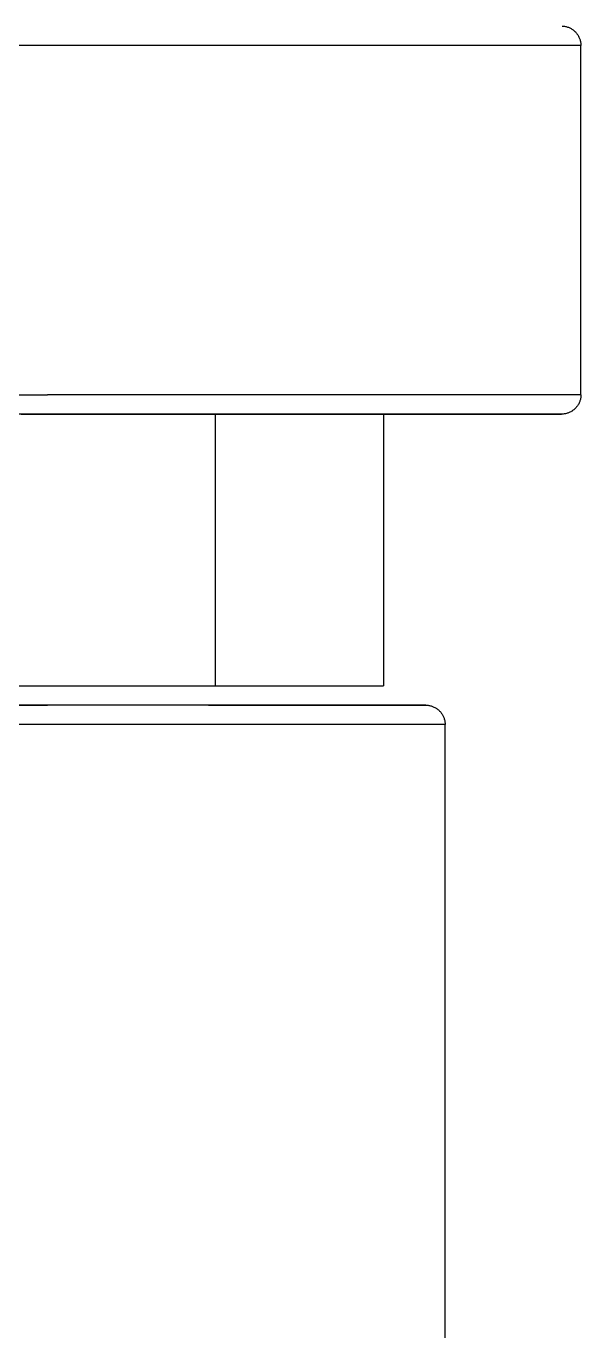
# Model space of a CAD drawing. Header units: millimetres. Extents: x 173236 to 801264, y -94969 to 615039.
# Drawn here: x 643191.4 to 643220, y 171586 to 171653.3 of the extents above; entities that cross this region are included whole.
import ezdxf

# ---------------------------------------------------------------- set-up
doc = ezdxf.new("R2010")
doc.units = ezdxf.units.MM
doc.header["$MEASUREMENT"] = 0
doc.layers.add('VOX-A-ELEV-1-NEAR', color=130, linetype='Continuous')
doc.layers.add('VOX-I- FURN-LAYOUT', color=93, linetype='Continuous')

# ---------------------------------------------------------------- blocks, each defined once
blk = doc.blocks.new('Shower_columns_15486 - Xref_5A9743C00 - Torture_dwg_J_VALVE RIGHT-1495423-First Floor')
for p, q in [((0, -0.0394), (-1.0827, -0.0394)), ((1.0827, -0.0394), (0, -0.0394)), ((1.0827, -0.748), (1.0827, -0.0394)), ((-1.0827, -0.748), (0, -0.748)), ((1.0827, -0.748), (0, -0.748)), ((0, -0.7874), (-0.9922, -0.7874)), ((0.3008, -0.7874), (-0.3066, -0.7874)), ((1.0433, -0.7874), (0, -0.7874)), ((0.341, -1.3386), (0.341, -0.7874)), ((0.6819, -0.7874), (0.5378, -0.7874)), ((0.6819, -0.7874), (0.6819, -1.3386)), ((1.0433, -0.7874), (0.7061, -0.7874)), ((-0.341, -1.3386), (0.341, -1.3386)), ((0.341, -1.3386), (0.6819, -1.3386)), ((-0.7677, -1.378), (0, -1.378)), ((0.3937, -1.378), (-0.3937, -1.378)), ((0.7677, -1.378), (0, -1.378)), ((0.7677, -1.378), (0.3156, -1.378)), ((0.3937, -1.378), (0.3383, -1.378)), ((0, -1.4173), (-0.8071, -1.4173)), ((0.8071, -1.4173), (0, -1.4173)), ((0.8071, -3.3071), (0.8071, -1.4173))]:
    blk.add_line(p, q)
at = {"flags": 128}
for points in [[(1.0449, 0), (1.0465, -0.0001), (1.048, -0.0003), (1.0496, -0.0005), (1.0511, -0.0008), (1.0527, -0.0011), (1.0542, -0.0015), (1.0557, -0.002), (1.0572, -0.0025), (1.0586, -0.0031), (1.0601, -0.0037), (1.0615, -0.0044), (1.0629, -0.0052), (1.0642, -0.006), (1.0655, -0.0069), (1.0668, -0.0078), (1.0681, -0.0088), (1.0693, -0.0098), (1.0704, -0.0108), (1.0715, -0.0119), (1.0726, -0.0131), (1.0737, -0.0143), (1.0746, -0.0155), (1.0756, -0.0168), (1.0764, -0.0181), (1.0773, -0.0194), (1.078, -0.0208), (1.0787, -0.0222), (1.0794, -0.0236), (1.08, -0.0251), (1.0805, -0.0266), (1.081, -0.0281), (1.0814, -0.0296), (1.0818, -0.0311), (1.0821, -0.0327), (1.0823, -0.0342), (1.0825, -0.0358), (1.0826, -0.0374), (1.0827, -0.0389), (1.0827, -0.0394)], [(1.0827, -0.748), (1.0826, -0.7496), (1.0826, -0.7512), (1.0824, -0.7527), (1.0822, -0.7543), (1.0819, -0.7559), (1.0815, -0.7574), (1.0811, -0.7589), (1.0807, -0.7604), (1.0802, -0.7619), (1.0796, -0.7634), (1.0789, -0.7648), (1.0782, -0.7662), (1.0775, -0.7676), (1.0767, -0.7689), (1.0758, -0.7703), (1.0749, -0.7715), (1.0739, -0.7728), (1.0729, -0.774), (1.0718, -0.7752), (1.0707, -0.7763), (1.0696, -0.7773), (1.0684, -0.7784), (1.0672, -0.7794), (1.0659, -0.7803), (1.0646, -0.7812), (1.0632, -0.782), (1.0619, -0.7828), (1.0605, -0.7835), (1.059, -0.7841), (1.0576, -0.7847), (1.0561, -0.7853), (1.0546, -0.7857), (1.0531, -0.7862), (1.0515, -0.7865), (1.05, -0.7868), (1.0484, -0.7871), (1.0469, -0.7872), (1.0453, -0.7874), (1.0437, -0.7874), (1.0433, -0.7874)], [(-0.053, -0.7874), (-0.0113, -0.7874), (0, -0.7874)], [(0, -0.7874), (0.0417, -0.7874), (0.0834, -0.7874), (0.1249, -0.7874), (0.1662, -0.7874), (0.2073, -0.7874), (0.248, -0.7874), (0.2883, -0.7874), (0.3282, -0.7874), (0.3675, -0.7874), (0.4063, -0.7874), (0.4444, -0.7874), (0.4818, -0.7874), (0.5184, -0.7874), (0.5542, -0.7874), (0.5891, -0.7874), (0.6231, -0.7874), (0.656, -0.7874), (0.6879, -0.7874), (0.7188, -0.7874), (0.7484, -0.7874), (0.7769, -0.7874), (0.8041, -0.7874), (0.8301, -0.7874), (0.8547, -0.7874), (0.8779, -0.7874), (0.8998, -0.7874), (0.9202, -0.7874), (0.9391, -0.7874), (0.9565, -0.7874), (0.9724, -0.7874), (0.9867, -0.7874), (0.9995, -0.7874), (1.0107, -0.7874), (1.0202, -0.7874), (1.0281, -0.7874), (1.0344, -0.7874), (1.039, -0.7874), (1.042, -0.7874), (1.0432, -0.7874)], [(1.0433, -0.7874), (1.0425, -0.7874), (1.04, -0.7874), (1.0358, -0.7874), (1.03, -0.7874), (1.0225, -0.7874), (1.0134, -0.7874), (1.0027, -0.7874), (0.9903, -0.7874), (0.9764, -0.7874), (0.9609, -0.7874), (0.9439, -0.7874), (0.9254, -0.7874), (0.9054, -0.7874), (0.8839, -0.7874), (0.8611, -0.7874), (0.8368, -0.7874), (0.8112, -0.7874), (0.7844, -0.7874), (0.7562, -0.7874), (0.7269, -0.7874), (0.6964, -0.7874)], [(0, -1.378), (-0.0307, -1.378), (-0.0614, -1.378)], [(0.7677, -1.378), (0.7671, -1.378), (0.7653, -1.378), (0.7622, -1.378), (0.7579, -1.378), (0.7524, -1.378), (0.7457, -1.378), (0.7378, -1.378), (0.7287, -1.378), (0.7185, -1.378), (0.7071, -1.378), (0.6946, -1.378), (0.681, -1.378), (0.6662, -1.378), (0.6505, -1.378), (0.6336, -1.378), (0.6158, -1.378), (0.597, -1.378), (0.5772, -1.378), (0.5565, -1.378), (0.5349, -1.378), (0.5124, -1.378), (0.4892, -1.378), (0.4651, -1.378), (0.4403, -1.378), (0.4148, -1.378), (0.3886, -1.378), (0.3618, -1.378), (0.3345, -1.378), (0.3066, -1.378), (0.2782, -1.378), (0.2494, -1.378), (0.2201, -1.378), (0.1905, -1.378), (0.1606, -1.378), (0.1305, -1.378), (0.1001, -1.378), (0.0696, -1.378), (0.039, -1.378), (0.0083, -1.378), (0, -1.378)], [(0.327, -1.378), (0.3545, -1.378), (0.3815, -1.378), (0.4078, -1.378), (0.4335, -1.378), (0.4585, -1.378), (0.4827, -1.378), (0.5062, -1.378), (0.5289, -1.378), (0.5507, -1.378), (0.5717, -1.378), (0.5917, -1.378), (0.6108, -1.378), (0.6289, -1.378), (0.646, -1.378), (0.6621, -1.378), (0.6771, -1.378), (0.691, -1.378), (0.7038, -1.378), (0.7155, -1.378), (0.7261, -1.378), (0.7355, -1.378), (0.7437, -1.378), (0.7507, -1.378), (0.7565, -1.378), (0.7612, -1.378), (0.7646, -1.378), (0.7667, -1.378), (0.7677, -1.378)], [(0.7677, -1.378), (0.7693, -1.378), (0.7709, -1.3781), (0.7724, -1.3782), (0.774, -1.3785), (0.7755, -1.3787), (0.7771, -1.3791), (0.7786, -1.3795), (0.7801, -1.38), (0.7816, -1.3805), (0.783, -1.3811), (0.7845, -1.3817), (0.7859, -1.3824), (0.7873, -1.3832), (0.7886, -1.384), (0.7899, -1.3848), (0.7912, -1.3857), (0.7925, -1.3867), (0.7937, -1.3877), (0.7948, -1.3888), (0.796, -1.3899), (0.797, -1.391), (0.7981, -1.3922), (0.799, -1.3935), (0.8, -1.3947), (0.8008, -1.3961), (0.8017, -1.3974), (0.8024, -1.3988), (0.8032, -1.4002), (0.8038, -1.4016), (0.8044, -1.4031), (0.805, -1.4045), (0.8054, -1.406), (0.8059, -1.4076), (0.8062, -1.4091), (0.8065, -1.4106), (0.8068, -1.4122), (0.8069, -1.4138), (0.807, -1.4153), (0.8071, -1.4169), (0.8071, -1.4173)]]:
    blk.add_lwpolyline(points, dxfattribs=at)
blk = doc.blocks.new('Shower_columns_15486 - Xref_5A9743C00 - Torture_dwg-1495417-First Floor')
blk.add_blockref('Shower_columns_15486 - Xref_5A9743C00 - Torture_dwg_J_VALVE RIGHT-1495423-First Floor', (2.9528, 0))
blk = doc.blocks.new('SHOWER')
at = {"layer": 'VOX-I- FURN-LAYOUT', "xscale": 25.4, "yscale": 25.4, "zscale": 25.4, "rotation": 180}
blk.add_blockref('Shower_columns_15486 - Xref_5A9743C00 - Torture_dwg-1495417-First Floor', (1023036.953, 208705.962), dxfattribs=at)
blk = doc.blocks.new('1ST FLOOR FURNITURE')
at = {"rotation": 180}
blk.add_blockref('SHOWER', (1667006.515, 380234.195), dxfattribs=at)

msp = doc.modelspace()

# ---------------------------------------------------------------- block references
at = {"layer": 'VOX-A-ELEV-1-NEAR'}
msp.add_blockref('1ST FLOOR FURNITURE', (-852.089, 125.053), dxfattribs=at)

doc.saveas('drawing.dxf')
